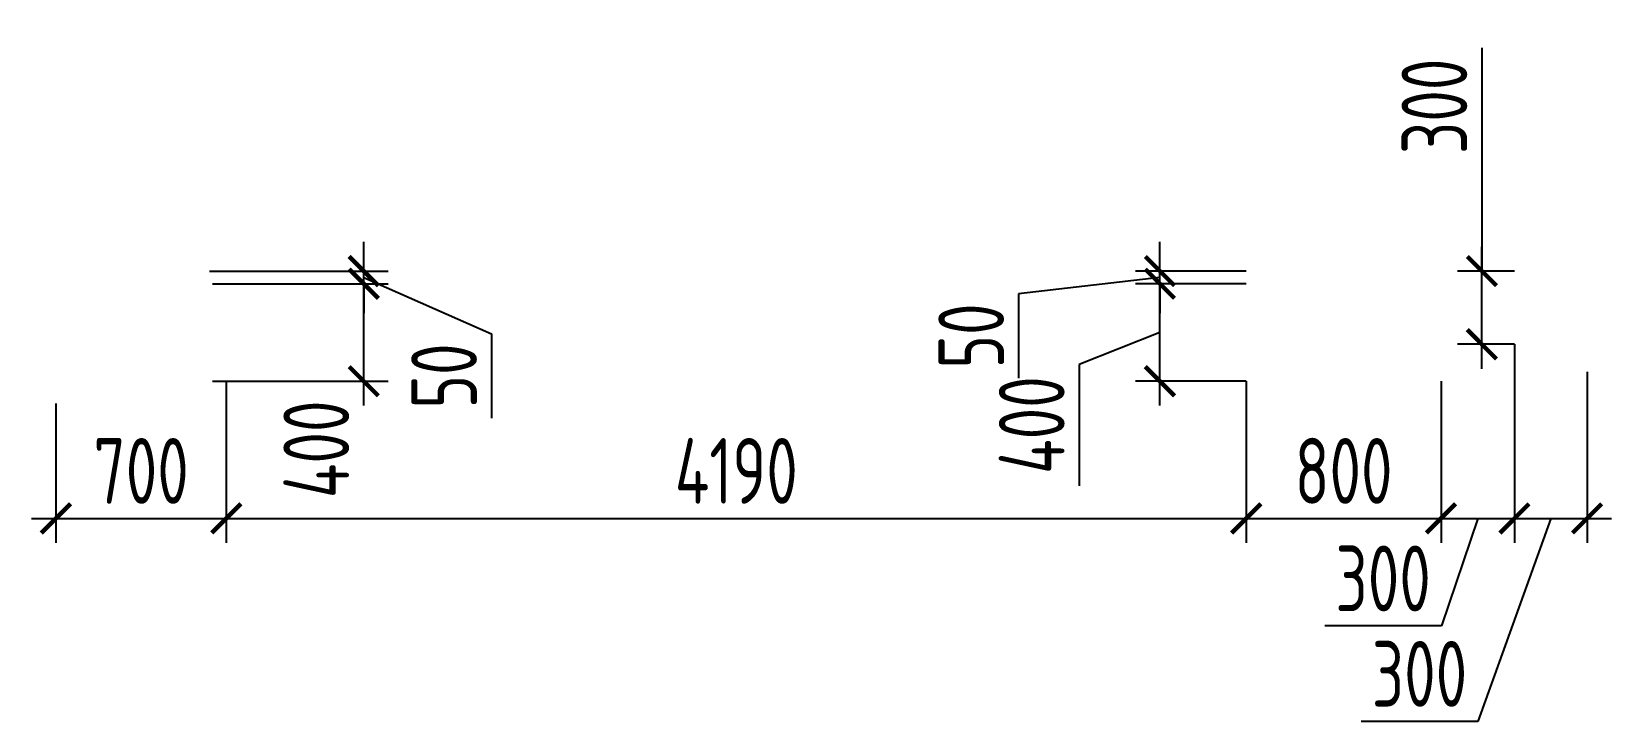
# Model space of a CAD drawing. Header units: millimetres. Extents: x -346952 to 536090, y 55086 to 131231.
# Drawn here: x -21291 to -14801, y 80637 to 83468 of the extents above; entities that cross this region are included whole.
import ezdxf

# ---------------------------------------------------------------- set-up
doc = ezdxf.new("R2010")
doc.units = ezdxf.units.MM
doc.layers.add('РАЗМЕРЫ КРОВЛИ ОВ', color=204, linetype='Continuous')
doc.layers.get('0').off()
doc.styles.add('ISOCPEUR', font='isocpeur.ttf', dxfattribs={"width": 0.7})
doc.dimstyles.new('R_100', dxfattribs={"dimtxt": 270, "dimasz": 120, "dimexe": 100, "dimexo": 0, "dimgap": 60, "dimtad": 1, "dimdec": 0, "dimrnd": 5, "dimzin": 0, "dimdsep": 46, "dimtxsty": 'ISOCPEUR', "dimblk": 'ARCHTICK', "dimcen": 0, "dimdle": 100, "dimclrd": 256, "dimclre": 256, "dimclrt": 256, "dimadec": 0, "dimazin": 0, "dimtfac": 2, "dimtdec": 0, "dimtofl": 0, "dimtmove": 1, "dimatfit": 3, "dimfxl": 1, "dimtvp": 3, "dimtolj": 1, "dimtzin": 0, "dimarcsym": 0})

# ---------------------------------------------------------------- blocks, each defined once
blk = doc.blocks.new('_ArchTick')
at = {"color": 0, "linetype": 'ByBlock', "const_width": 0.15}
blk.add_lwpolyline([(-0.5, -0.5), (0.5, 0.5)], dxfattribs=at)
blk = doc.blocks.new('*D3177')
at = {"layer": 'РАЗМЕРЫ КРОВЛИ ОВ', "lineweight": -2, "transparency": 16777216}
for p, q in [((-20490.7, 82033.4), (-20490.7, 81370.5)), ((-21190.7, 81942), (-21190.7, 81370.5)), ((-21290.7, 81470.5), (-20390.7, 81470.5))]:
    blk.add_line(p, q, dxfattribs=at)
at = {"layer": 'РАЗМЕРЫ КРОВЛИ ОВ', "lineweight": -2, "transparency": 16777216, "xscale": 120, "yscale": 120, "zscale": 120, "rotation": 180}
blk.add_blockref('_ArchTick', (-21190.7, 81470.5), dxfattribs=at)
at = {"layer": 'РАЗМЕРЫ КРОВЛИ ОВ', "lineweight": -2, "transparency": 16777216, "xscale": 120, "yscale": 120, "zscale": 120}
blk.add_blockref('_ArchTick', (-20490.7, 81470.5), dxfattribs=at)
at = {"layer": 'РАЗМЕРЫ КРОВЛИ ОВ', "transparency": 16777216, "insert": (-20840.7, 81665.5), "char_height": 270, "attachment_point": 5, "style": 'ISOCPEUR'}
blk.add_mtext('\\A1;700', dxfattribs=at)
blk = doc.blocks.new('*D3178')
at = {"layer": 'РАЗМЕРЫ КРОВЛИ ОВ', "lineweight": -2, "transparency": 16777216}
for p, q in [((-20490.7, 82033.4), (-20490.7, 81370.5)), ((-16300.7, 82033.4), (-16300.7, 81370.5)), ((-20590.7, 81470.5), (-16200.7, 81470.5))]:
    blk.add_line(p, q, dxfattribs=at)
at = {"layer": 'РАЗМЕРЫ КРОВЛИ ОВ', "lineweight": -2, "transparency": 16777216, "xscale": 120, "yscale": 120, "zscale": 120, "rotation": 180}
blk.add_blockref('_ArchTick', (-20490.7, 81470.5), dxfattribs=at)
at = {"layer": 'РАЗМЕРЫ КРОВЛИ ОВ', "lineweight": -2, "transparency": 16777216, "xscale": 120, "yscale": 120, "zscale": 120}
blk.add_blockref('_ArchTick', (-16300.7, 81470.5), dxfattribs=at)
at = {"layer": 'РАЗМЕРЫ КРОВЛИ ОВ', "transparency": 16777216, "insert": (-18395.7, 81665.5), "char_height": 270, "attachment_point": 5, "style": 'ISOCPEUR'}
blk.add_mtext('\\A1;4190', dxfattribs=at)
blk = doc.blocks.new('*D3179')
at = {"layer": 'РАЗМЕРЫ КРОВЛИ ОВ', "lineweight": -2, "transparency": 16777216}
for p, q in [((-16300.7, 82033.4), (-16300.7, 81370.5)), ((-15500.7, 82033.4), (-15500.7, 81370.5)), ((-16400.7, 81470.5), (-15400.7, 81470.5))]:
    blk.add_line(p, q, dxfattribs=at)
at = {"layer": 'РАЗМЕРЫ КРОВЛИ ОВ', "lineweight": -2, "transparency": 16777216, "xscale": 120, "yscale": 120, "zscale": 120, "rotation": 180}
blk.add_blockref('_ArchTick', (-16300.7, 81470.5), dxfattribs=at)
at = {"layer": 'РАЗМЕРЫ КРОВЛИ ОВ', "lineweight": -2, "transparency": 16777216, "xscale": 120, "yscale": 120, "zscale": 120}
blk.add_blockref('_ArchTick', (-15500.7, 81470.5), dxfattribs=at)
at = {"layer": 'РАЗМЕРЫ КРОВЛИ ОВ', "transparency": 16777216, "insert": (-15900.7, 81665.5), "char_height": 270, "attachment_point": 5, "style": 'ISOCPEUR'}
blk.add_mtext('\\A1;800', dxfattribs=at)
blk = doc.blocks.new('*D3180')
at = {"layer": 'РАЗМЕРЫ КРОВЛИ ОВ', "lineweight": -2, "transparency": 16777216}
for p, q in [((-15198.8, 82185), (-15198.8, 81370.5)), ((-15500.7, 82033.4), (-15500.7, 81370.5)), ((-15600.7, 81470.5), (-15098.8, 81470.5)), ((-15349.8, 81470.5), (-15499.1, 81029)), ((-15499.1, 81029), (-15978.2, 81029))]:
    blk.add_line(p, q, dxfattribs=at)
at = {"layer": 'РАЗМЕРЫ КРОВЛИ ОВ', "lineweight": -2, "transparency": 16777216, "xscale": 120, "yscale": 120, "zscale": 120, "rotation": 180}
blk.add_blockref('_ArchTick', (-15500.7, 81470.5), dxfattribs=at)
at = {"layer": 'РАЗМЕРЫ КРОВЛИ ОВ', "lineweight": -2, "transparency": 16777216, "xscale": 120, "yscale": 120, "zscale": 120}
blk.add_blockref('_ArchTick', (-15198.8, 81470.5), dxfattribs=at)
at = {"layer": 'РАЗМЕРЫ КРОВЛИ ОВ', "transparency": 16777216, "insert": (-15738.6, 81224), "char_height": 270, "attachment_point": 5, "style": 'ISOCPEUR'}
blk.add_mtext('\\A1;300', dxfattribs=at)
blk = doc.blocks.new('*D3181')
at = {"layer": 'РАЗМЕРЫ КРОВЛИ ОВ', "lineweight": -2, "transparency": 16777216}
for p, q in [((-15198.8, 82185), (-15198.8, 81370.5)), ((-14900.7, 82072.1), (-14900.7, 81370.5)), ((-15049.8, 81470.5), (-15349.6, 80637.5)), ((-15298.8, 81470.5), (-14800.7, 81470.5)), ((-15349.6, 80637.5), (-15828.7, 80637.5))]:
    blk.add_line(p, q, dxfattribs=at)
at = {"layer": 'РАЗМЕРЫ КРОВЛИ ОВ', "lineweight": -2, "transparency": 16777216, "xscale": 120, "yscale": 120, "zscale": 120, "rotation": 180}
blk.add_blockref('_ArchTick', (-15198.8, 81470.5), dxfattribs=at)
at = {"layer": 'РАЗМЕРЫ КРОВЛИ ОВ', "lineweight": -2, "transparency": 16777216, "xscale": 120, "yscale": 120, "zscale": 120}
blk.add_blockref('_ArchTick', (-14900.7, 81470.5), dxfattribs=at)
at = {"layer": 'РАЗМЕРЫ КРОВЛИ ОВ', "transparency": 16777216, "insert": (-15589.1, 80832.5), "char_height": 270, "attachment_point": 5, "style": 'ISOCPEUR'}
blk.add_mtext('\\A1;300', dxfattribs=at)
blk = doc.blocks.new('*D3182')
at = {"layer": 'РАЗМЕРЫ КРОВЛИ ОВ', "lineweight": -2, "transparency": 16777216}
for p, q in [((-19926.2, 81933.4), (-19926.2, 82533.4)), ((-20548.1, 82433.4), (-19826.2, 82433.4)), ((-20548.1, 82033.4), (-19826.2, 82033.4))]:
    blk.add_line(p, q, dxfattribs=at)
at = {"layer": 'РАЗМЕРЫ КРОВЛИ ОВ', "lineweight": -2, "transparency": 16777216, "xscale": 120, "yscale": 120, "zscale": 120}
for p, rotation in [((-19926.2, 82433.4), 90), ((-19926.2, 82033.4), 270)]:
    blk.add_blockref('_ArchTick', p, dxfattribs=dict(at, rotation=rotation))
at = {"layer": 'РАЗМЕРЫ КРОВЛИ ОВ', "transparency": 16777216, "insert": (-20121.2, 81754), "char_height": 270, "attachment_point": 5, "rotation": 90, "style": 'ISOCPEUR'}
blk.add_mtext('\\A1;400', dxfattribs=at)
blk = doc.blocks.new('*D3183')
at = {"layer": 'РАЗМЕРЫ КРОВЛИ ОВ', "lineweight": -2, "transparency": 16777216}
for p, q in [((-19926.2, 82485.7), (-19926.2, 82605.7)), ((-20560.5, 82485.7), (-19826.2, 82485.7)), ((-20548.1, 82433.4), (-19826.2, 82433.4)), ((-19926.2, 82433.4), (-19926.2, 82485.7)), ((-19926.2, 82459.5), (-19401.3, 82228.6)), ((-19926.2, 82433.4), (-19926.2, 82313.4)), ((-19401.3, 82228.6), (-19401.3, 81881.8))]:
    blk.add_line(p, q, dxfattribs=at)
at = {"layer": 'РАЗМЕРЫ КРОВЛИ ОВ', "lineweight": -2, "transparency": 16777216, "xscale": 120, "yscale": 120, "zscale": 120}
for p, rotation in [((-19926.2, 82485.7), 270), ((-19926.2, 82433.4), 90)]:
    blk.add_blockref('_ArchTick', p, dxfattribs=dict(at, rotation=rotation))
at = {"layer": 'РАЗМЕРЫ КРОВЛИ ОВ', "transparency": 16777216, "insert": (-19596.3, 82055.2), "char_height": 270, "attachment_point": 5, "rotation": 90, "style": 'ISOCPEUR'}
blk.add_mtext('\\A1;50', dxfattribs=at)
blk = doc.blocks.new('*D3184')
at = {"layer": 'РАЗМЕРЫ КРОВЛИ ОВ', "lineweight": -2, "transparency": 16777216}
for p, q in [((-15332.8, 83401.3), (-15332.8, 82485.7)), ((-15332.8, 82085), (-15332.8, 82585.7)), ((-15198.8, 82485.7), (-15432.8, 82485.7)), ((-15198.8, 82185), (-15432.8, 82185))]:
    blk.add_line(p, q, dxfattribs=at)
at = {"layer": 'РАЗМЕРЫ КРОВЛИ ОВ', "lineweight": -2, "transparency": 16777216, "xscale": 120, "yscale": 120, "zscale": 120}
for p, rotation in [((-15332.8, 82485.7), 90), ((-15332.8, 82185), 270)]:
    blk.add_blockref('_ArchTick', p, dxfattribs=dict(at, rotation=rotation))
at = {"layer": 'РАЗМЕРЫ КРОВЛИ ОВ', "transparency": 16777216, "insert": (-15527.8, 83161.7), "char_height": 270, "attachment_point": 5, "rotation": 90, "style": 'ISOCPEUR'}
blk.add_mtext('\\A1;300', dxfattribs=at)
blk = doc.blocks.new('*D3188')
at = {"layer": 'РАЗМЕРЫ КРОВЛИ ОВ', "lineweight": -2, "transparency": 16777216}
for p, q in [((-16655.4, 81933.4), (-16655.4, 82533.4)), ((-16300.7, 82433.4), (-16755.4, 82433.4)), ((-16655.4, 82233.4), (-16987.1, 82102.4)), ((-16987.1, 82102.4), (-16987.1, 81604.4)), ((-16300.7, 82033.4), (-16755.4, 82033.4))]:
    blk.add_line(p, q, dxfattribs=at)
at = {"layer": 'РАЗМЕРЫ КРОВЛИ ОВ', "lineweight": -2, "transparency": 16777216, "xscale": 120, "yscale": 120, "zscale": 120}
for p, rotation in [((-16655.4, 82433.4), 90), ((-16655.4, 82033.4), 270)]:
    blk.add_blockref('_ArchTick', p, dxfattribs=dict(at, rotation=rotation))
at = {"layer": 'РАЗМЕРЫ КРОВЛИ ОВ', "transparency": 16777216, "insert": (-17182.1, 81853.4), "char_height": 270, "attachment_point": 5, "rotation": 90, "style": 'ISOCPEUR'}
blk.add_mtext('\\A1;400', dxfattribs=at)
blk = doc.blocks.new('*D3187')
at = {"layer": 'РАЗМЕРЫ КРОВЛИ ОВ', "lineweight": -2, "transparency": 16777216}
for p, q in [((-16655.4, 82485.7), (-16655.4, 82605.7)), ((-16655.4, 82459.5), (-17235.8, 82392.8)), ((-16300.7, 82485.7), (-16755.4, 82485.7)), ((-16300.7, 82433.4), (-16755.4, 82433.4)), ((-16655.4, 82433.4), (-16655.4, 82485.7)), ((-16655.4, 82433.4), (-16655.4, 82313.4)), ((-17235.8, 82392.8), (-17235.8, 82046))]:
    blk.add_line(p, q, dxfattribs=at)
at = {"layer": 'РАЗМЕРЫ КРОВЛИ ОВ', "lineweight": -2, "transparency": 16777216, "xscale": 120, "yscale": 120, "zscale": 120}
for p, rotation in [((-16655.4, 82485.7), 270), ((-16655.4, 82433.4), 90)]:
    blk.add_blockref('_ArchTick', p, dxfattribs=dict(at, rotation=rotation))
at = {"layer": 'РАЗМЕРЫ КРОВЛИ ОВ', "transparency": 16777216, "insert": (-17430.8, 82219.4), "char_height": 270, "attachment_point": 5, "rotation": 90, "style": 'ISOCPEUR'}
blk.add_mtext('\\A1;50', dxfattribs=at)

msp = doc.modelspace()

# ---------------------------------------------------------------- dimensions: what is measured, and where the dimension line sits
at = {"layer": 'РАЗМЕРЫ КРОВЛИ ОВ'}
for base, p1, p2, picture, middle in [((-15332.8, 82485.7), (-15198.8, 82185), (-15198.8, 82485.7), '*D3184', (-15220.5, 83161.7)), ((-19926.2, 82485.7), (-20548.1, 82433.4), (-20560.5, 82485.7), '*D3183', (-19401.3, 82168.6)), ((-16655.4, 82485.7), (-16300.7, 82433.4), (-16300.7, 82485.7), '*D3187', (-17235.8, 82332.8)), ((-19926.2, 82433.4), (-20548.1, 82033.4), (-20548.1, 82433.4), '*D3182', (-19926.2, 81754)), ((-16655.4, 82433.4), (-16300.7, 82033.4), (-16300.7, 82433.4), '*D3188', (-16987.1, 82042.4))]:
    dim = msp.add_linear_dim(base=base, p1=p1, p2=p2, angle=90, dimstyle='R_100', override={"dimpost": '\\X'}, dxfattribs=at)
    dim.commit()
    dim.dimension.update_dxf_attribs({"geometry": picture, "text_midpoint": middle, "dimtype": 160})
for base, p1, p2, picture, middle in [((-15198.8, 81470.5), (-15500.7, 82033.4), (-15198.8, 82185), '*D3180', (-15559.1, 81029)), ((-14900.7, 81470.5), (-15198.8, 82185), (-14900.7, 82072.1), '*D3181', (-15409.6, 80637.5))]:
    dim = msp.add_linear_dim(base=base, p1=p1, p2=p2, dimstyle='R_100', override={"dimpost": '\\X'}, dxfattribs=at)
    dim.commit()
    dim.dimension.update_dxf_attribs({"geometry": picture, "text_midpoint": middle, "dimtype": 160})
for base, p1, p2, picture, middle in [((-20490.7, 81470.5), (-21190.7, 81942), (-20490.7, 82033.4), '*D3177', (-20840.7, 81665.5)), ((-16300.7, 81470.5), (-20490.7, 82033.4), (-16300.7, 82033.4), '*D3178', (-18395.7, 81665.5)), ((-15500.7, 81470.5), (-16300.7, 82033.4), (-15500.7, 82033.4), '*D3179', (-15900.7, 81665.5))]:
    dim = msp.add_linear_dim(base=base, p1=p1, p2=p2, dimstyle='R_100', override={"dimpost": '\\X'}, dxfattribs=at)
    dim.commit()
    dim.dimension.update_dxf_attribs({"geometry": picture, "text_midpoint": middle})

doc.saveas('drawing.dxf')
